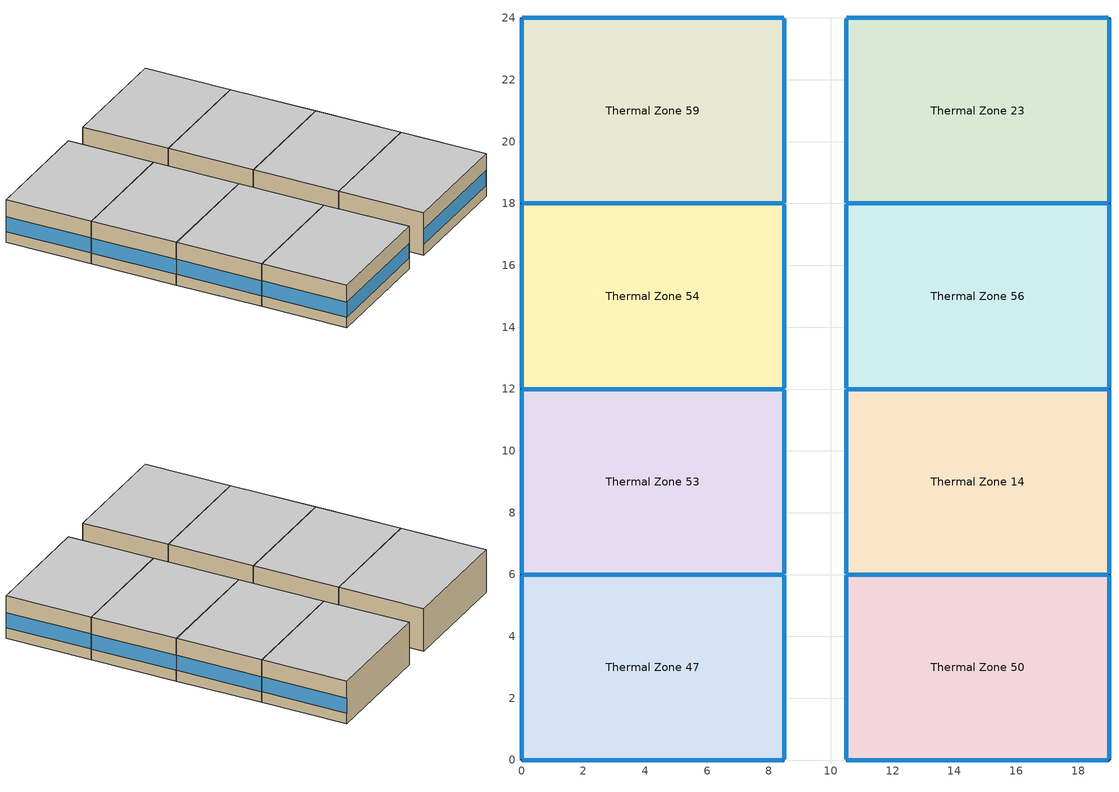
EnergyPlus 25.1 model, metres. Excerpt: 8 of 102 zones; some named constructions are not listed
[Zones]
Thermal Zone 14
 floor to Thermal Zone 33 (Typical Interior Floor): 19,12 19,6 10.5,6 10.5,12 z6.1
 wall outside (Surface 275 c tbd (R 0.8x Solar 1.0x Therm 1.0x)): 19,6 19,12 z6.1:9.14
 wall to Thermal Zone 50 (Typical Interior Wall): 10.5,6 19,6 z6.1:9.14
 wall to Thermal Zone 49 (Typical Interior Wall): 10.5,12 10.5,6 z6.1:9.14
 wall to Thermal Zone 56 (Typical Interior Wall): 19,12 10.5,12 z6.1:9.14
 window (Customized Fenestration: u=3.36): 19,6.03 19,11.97 z6.86:7.93
 window inside (Typical Interior Window): 10.53,6 18.97,6 / 10.5,11.97 10.5,6.03 / 18.97,12 10.53,12 z7.1:8.02
 ceiling to Thermal Zone 66 (Typical Interior Ceiling): 19,6 19,12 10.5,12 10.5,6 z9.14
Thermal Zone 23
 floor to Thermal Zone 38 (Typical Interior Floor): 19,24 19,18 10.5,18 10.5,24 z6.1
 wall outside (Surface 299 c tbd (R 0.8x Solar 1.0x Therm 1.0x)): 19,18 19,24 z6.1:9.14
 wall to Thermal Zone 56 (Typical Interior Wall): 10.5,18 19,18 z6.1:9.14
 wall to Thermal Zone 49 (Typical Interior Wall): 10.5,24 10.5,18 z6.1:9.14
 wall to Thermal Zone 35 (Typical Interior Wall): 19,24 10.5,24 z6.1:9.14
 window (Customized Fenestration: u=3.36): 19,18.03 19,23.97 z6.86:7.93
 window inside (Typical Interior Window): 10.53,18 18.97,18 / 10.5,23.97 10.5,18.03 / 18.97,24 10.53,24 z7.1:8.02
 ceiling to Thermal Zone 1 (Typical Interior Ceiling): 19,18 19,24 10.5,24 10.5,18 z9.14
Thermal Zone 47
 floor to Thermal Zone 17 (Typical Interior Floor): 8.5,6 8.5,0 0,0 0,6 z6.1
 wall outside (Surface 237 c tbd (R 0.8x Solar 1.0x Therm 1.0x)): 0,0 8.5,0 z6.1:9.14
 wall outside (Surface 238 c tbd (R 0.8x Solar 1.0x Therm 1.0x)): 0,6 0,0 z6.1:9.14
 wall to Thermal Zone 49 (Typical Interior Wall): 8.5,0 8.5,6 z6.1:9.14
 wall to Thermal Zone 53 (Typical Interior Wall): 8.5,6 0,6 z6.1:9.14
 window inside (Typical Interior Window): 8.5,0.03 8.5,5.97 / 8.47,6 0.03,6 z7.1:8.02
 window (Customized Fenestration: u=3.36): 0.03,0 8.47,0 / 0,5.97 0,0.03 z6.86:7.93
 ceiling to Thermal Zone 64 (Typical Interior Ceiling): 8.5,0 8.5,6 0,6 0,0 z9.14
Thermal Zone 50
 floor to Thermal Zone 16 (Typical Interior Floor): 19,6 19,0 10.5,0 10.5,6 z6.1
 wall outside (Surface 263 c tbd (R 0.8x Solar 1.0x Therm 1.0x)): 19,0 19,6 z6.1:9.14
 wall outside (Surface 264 c tbd (R 0.8x Solar 1.0x Therm 1.0x)): 10.5,0 19,0 z6.1:9.14
 wall to Thermal Zone 49 (Typical Interior Wall): 10.5,6 10.5,0 z6.1:9.14
 window (Customized Fenestration: u=3.36): 19,0.03 19,5.97 / 10.53,0 18.97,0 z6.86:7.93
 window inside (Typical Interior Window): 10.5,5.97 10.5,0.03 z7.1:8.02
 ceiling to Thermal Zone 51 (Typical Interior Ceiling): 19,0 19,6 10.5,6 10.5,0 z9.14
Thermal Zone 53
 floor to Thermal Zone 31 (Typical Interior Floor): 0,12 8.5,12 8.5,6 0,6 z6.1
 wall outside (Surface 271 c tbd (R 0.8x Solar 1.0x Therm 1.0x)): 0,12 0,6 z6.1:9.14
 wall to Thermal Zone 49 (Typical Interior Wall): 8.5,6 8.5,12 z6.1:9.14
 wall to Thermal Zone 54 (Typical Interior Wall): 8.5,12 0,12 z6.1:9.14
 window inside (Typical Interior Window): 8.5,6.03 8.5,11.97 / 8.47,12 0.03,12 z7.1:8.02
 window (Customized Fenestration: u=3.36): 0,11.97 0,6.03 z6.86:7.93
 ceiling to Thermal Zone 65 (Typical Interior Ceiling): 8.5,6 8.5,12 0,12 0,6 z9.14
Thermal Zone 54
 floor to Thermal Zone 29 (Typical Interior Floor): 8.5,18 8.5,12 0,12 0,18 z6.1
 wall outside (Surface 283 c tbd (R 0.8x Solar 1.0x Therm 1.0x)): 0,18 0,12 z6.1:9.14
 wall to Thermal Zone 49 (Typical Interior Wall): 8.5,12 8.5,18 z6.1:9.14
 wall to Thermal Zone 59 (Typical Interior Wall): 8.5,18 0,18 z6.1:9.14
 window inside (Typical Interior Window): 8.5,12.03 8.5,17.97 / 8.47,18 0.03,18 z7.1:8.02
 window (Customized Fenestration: u=3.36): 0,17.97 0,12.03 z6.86:7.93
 ceiling to Thermal Zone 60 (Typical Interior Ceiling): 8.5,12 8.5,18 0,18 0,12 z9.14
Thermal Zone 56
 floor to Thermal Zone 34 (Typical Interior Floor): 19,18 19,12 10.5,12 10.5,18 z6.1
 wall outside (Surface 287 c tbd (R 0.8x Solar 1.0x Therm 1.0x)): 19,12 19,18 z6.1:9.14
 wall to Thermal Zone 49 (Typical Interior Wall): 10.5,18 10.5,12 z6.1:9.14
 window (Customized Fenestration: u=3.36): 19,12.03 19,17.97 z6.86:7.93
 window inside (Typical Interior Window): 10.5,17.97 10.5,12.03 z7.1:8.02
 ceiling to Thermal Zone 37 (Typical Interior Ceiling): 19,12 19,18 10.5,18 10.5,12 z9.14
Thermal Zone 59
 floor to Thermal Zone 36 (Typical Interior Floor): 8.5,24 8.5,18 0,18 0,24 z6.1
 wall outside (Surface 295 c tbd (R 0.8x Solar 1.0x Therm 1.0x)): 0,24 0,18 z6.1:9.14
 wall to Thermal Zone 49 (Typical Interior Wall): 8.5,18 8.5,24 z6.1:9.14
 wall to Thermal Zone 61 (Typical Interior Wall): 8.5,24 0,24 z6.1:9.14
 window inside (Typical Interior Window): 8.5,18.03 8.5,23.97 / 8.47,24 0.03,24 z7.1:8.02
 window (Customized Fenestration: u=3.36): 0,23.97 0,18.03 z6.86:7.93
 ceiling to Thermal Zone 67 (Typical Interior Ceiling): 8.5,18 8.5,24 0,24 0,18 z9.14
[Schedule:Compact]
Eclairagext: Through: 01/01, For: AllDays, Until: 07:00, 0.75, Until: 17:00, 0, Until: 18:00, 0.733217, Until: 24:00, 0.75, Through: 01/02, For: AllDays, Until: 07:00, 0.75, Until: 17:00, 0, Until: 24:00, 0.75, Through: 01/03, For: AllDays, Until: 07:00, 0.75, Until: 17:00, 0, Until: 24:00, 0.75, Through: 01/04, For: AllDays, Until: 07:00, 0.75, Until: 17:00, 0, Until: 24:00, 0.75, Through: 01/05, For: AllDays, Until: 07:00, 0.75, Until: 17:00, 0, Until: 24:00, 0.75, Through: 01/06, For: AllDays, Until: 07:00, 0.75, Until: 17:00, 0, Until: 24:00, 0.75, Through: 01/07, For: AllDays, Until: 07:00, 0.75, Until: 17:00, 0, Until: 24:00, 0.75, Through: 01/08, For: AllDays, Until: 07:00, 0.75, Until: 17:00, 0, Until: 18:00, 0.733217, Until: 24:00, 0.75, Through: 01/09, For: AllDays, Until: 07:00, 0.75, Until: 17:00, 0, Until: 24:00, 0.75, Through: 01/10, For: AllDays, Until: 07:00, 0.75, Until: 17:00, 0, Until: 24:00, 0.75, Through: 01/11, For: AllDays, Until: 07:00, 0.75, Until: 17:00, 0, Until: 24:00, 0.75, Through: 01/12, For: AllDays, Until: 07:00, 0.75, Until: 17:00, 0, Until: 24:00, 0.75, Through: 01/13, For: AllDays, Until: 07:00, 0.75, Until: 17:00, 0, Until: 24:00, 0.75, Through: 01/14, For: AllDays, Until: 07:00, 0.75, Until: 17:00, 0, Until: 24:00, 0.75, Through: 01/15, For: AllDays, Until: 07:00, 0.75, Until: 17:00, 0, Until: 18:00, 0.733217, Until: 24:00, 0.75, Through: 01/16, For: AllDays, Until: 07:00, 0.75, Until: 17:00, 0, Until: 24:00, 0.75, Through: 01/17, For: AllDays, Until: 07:00, 0.75, Until: 17:00, 0, Until: 24:00, 0.75, Through: 01/18, For: AllDays, Until: 07:00, 0.75, Until: 17:00, 0, Until: 24:00, 0.75, Through: 01/19, For: AllDays, Until: 07:00, 0.75, Until: 17:00, 0, Until: 24:00, 0.75, Through: 01/20, For: AllDays, Until: 07:00, 0.75, Until: 17:00, 0, Until: 24:00, 0.75, Through: 01/21, For: AllDays, Until: 07:00, 0.75, Until: 17:00, 0, Until: 24:00, 0.75, Through: 01/22, For: AllDays, Until: 07:00, 0.75, Until: 17:00, 0, Until: 18:00, 0.733217, Until: 24:00, 0.75, Through: 01/23, For: AllDays, Until: 07:00, 0.75, Until: 17:00, 0, Until: 24:00, 0.75, Through: 01/24, For: AllDays, Until: 07:00, 0.75, Until: 17:00, 0, Until: 24:00, 0.75, Through: 01/25, For: AllDays, Until: 07:00, 0.75, Until: 17:00, 0, Until: 24:00, 0.75, Through: 01/26, For: AllDays, Until: 07:00, 0.75, Until: 17:00, 0, Until: 24:00, 0.75, Through: 01/27, For: AllDays, Until: 07:00, 0.75, Until: 17:00, 0, Until: 24:00, 0.75, Through: 01/28, For: AllDays, Until: 07:00, 0.75, Until: 17:00, 0, Until: 24:00, 0.75, Through: 01/29, For: AllDays, Until: 07:00, 0.75, Until: 17:00, 0, Until: 18:00, 0.733217, Until: 24:00, 0.75, Through: 01/30, For: AllDays, Until: 07:00, 0.75, Until: 17:00, 0, Until: 24:00, 0.75, Through: 01/31, For: AllDays, Until: 07:00, 0.75, Until: 17:00, 0, Until: 24:00, 0.75, Through: 02/01, For: AllDays, Until: 07:00, 0.75, Until: 17:00, 0, Until: 24:00, 0.75, Through: 02/02, For: AllDays, Until: 07:00, 0.75, Until: 17:00, 0, Until: 24:00, 0.75, Through: 02/03, For: AllDays, Until: 07:00, 0.75, Until: 17:00, 0, Until: 18:00, 0.681474, Until: 24:00, 0.75, Through: 02/04, For: AllDays, Until: 07:00, 0.75, Until: 17:00, 0, Until: 24:00, 0.75, Through: 02/05, For: AllDays, Until: 07:00, 0.75, Until: 17:00, 0, Until: 18:00, 0.688199, Until: 19:00, 0.686935, Until: 20:00, 0.744722, Until: 24:00, 0.75, Through: 02/06, For: AllDays, Until: 07:00, 0.75, Until: 17:00, 0, Until: 24:00, 0.75, Through: 02/07, For: AllDays, Until: 07:00, 0.75, Until: 17:00, 0, Until: 24:00, 0.75, Through: 02/08, For: AllDays, Until: 07:00, 0.75, Until: 17:00, 0, Until: 24:00, 0.75, Through: 02/09, For: AllDays, Until: 07:00, 0.75, Until: 17:00, 0, Until: 24:00, 0.75, Through: 02/10, For: AllDays, Until: 07:00, 0.75, Until: 17:00, 0, Until: 18:00, 0.681474, Until: 24:00, 0.75, Through: 02/11, For: AllDays, Until: 07:00, 0.75, Until: 17:00, 0, Until: 24:00, 0.75, Through: 02/12, For: AllDays, Until: 07:00, 0.75, Until: 17:00, 0, Until: 18:00, 0.688199, Until: 19:00, 0.686935, Until: 20:00, 0.744722, Until: 24:00, 0.75, Through: 02/13, For: AllDays, Until: 07:00, 0.75, Until: 17:00, 0, Until: 24:00, 0.75, Through: 02/14, For: AllDays, Until: 07:00, 0.75, Until: 17:00, 0, Until: 24:00, 0.75, Through: 02/15, For: AllDays, Until: 07:00, 0.75, Until: 17:00, 0, Until: 24:00, 0.75, Through: 02/16, For: AllDays, Until: 07:00, 0.75, Until: 17:00, 0, Until: 24:00, 0.75, Through: 02/17, For: AllDays, Until: 07:00, 0.75, Until: 17:00, 0, Until: 18:00, 0.681474, Until: 24:00, 0.75, Through: 02/18, For: AllDays, Until: 07:00, 0.75, Until: 17:00, 0, Until: 24:00, 0.75, Through: 02/19, For: AllDays, Until: 07:00, 0.75, Until: 17:00, 0, Until: 18:00, 0.688199, Until: 19:00, 0.686935, Until: 20:00, 0.744722, Until: 24:00, 0.75, Through: 02/20, For: AllDays, Until: 07:00, 0.75, Until: 17:00, 0, Until: 24:00, 0.75, Through: 02/21, For: AllDays, Until: 07:00, 0.75, Until: 17:00, 0, Until: 24:00, 0.75, Through: 02/22, For: AllDays, Until: 07:00, 0.75, Until: 17:00, 0, Until: 24:00, 0.75, Through: 02/23, For: AllDays, Until: 07:00, 0.75, Until: 17:00, 0, Until: 24:00, 0.75, Through: 02/24, For: AllDays, Until: 07:00, 0.75, Until: 17:00, 0, Until: 18:00, 0.681474, Until: 24:00, 0.75, Through: 02/25, For: AllDays, Until: 07:00, 0.75, Until: 17:00, 0, Until: 24:00, 0.75, Through: 02/26, For: AllDays, Until: 07:00, 0.75, Until: 17:00, 0, Until: 18:00, 0.688199, Until: 19:00, 0.686935, Until: 20:00, 0.744722, Until: 24:00, 0.75, Through: 02/27, For: AllDays, Until: 07:00, 0.75, Until: 17:00, 0, Until: 24:00, 0.75, Through: 02/28, For: AllDays, Until: 07:00, 0.75, Until: 17:00, 0, Until: 24:00, 0.75, Through: 03/01, For: AllDays, Until: 06:00, 0.75, Until: 18:00, 0, Until: 24:00, 0.75, Through: 03/02, For: AllDays, Until: 06:00, 0.75, Until: 18:00, 0, Until: 19:00, 0.742428, Until: 24:00, 0.75, Through: 03/03, For: AllDays, Until: 06:00, 0.75, Until: 18:00, 0, Until: 19:00, 0.729933, Until: 24:00, 0.75, Through: 03/04, For: AllDays, Until: 06:00, 0.75, Until: 18:00, 0, Until: 19:00, 0.748337, Until: 24:00, 0.75, Through: 03/05, For: AllDays, Until: 06:00, 0.75, Until: 18:00, 0, Until: 19:00, 0.705402, Until: 20:00, 0.724229, Until: 24:00, 0.75, Through: 03/06, For: AllDays, Until: 06:00, 0.75, Until: 18:00, 0, Until: 24:00, 0.75, Through: 03/07, For: AllDays, Until: 06:00, 0.75, Until: 18:00, 0, Until: 24:00, 0.75, Through: 03/08, For: AllDays, Until: 06:00, 0.75, Until: 18:00, 0, Until: 24:00, 0.75, Through: 03/09, For: AllDays, Until: 06:00, 0.75, Until: 18:00, 0, Until: 19:00, 0.742428, Until: 24:00, 0.75, Through: 03/10, For: AllDays, Until: 06:00, 0.75, Until: 18:00, 0, Until: 19:00, 0.729933, Until: 24:00, 0.75, Through: 03/11, For: AllDays, Until: 06:00, 0.75, Until: 18:00, 0, Until: 19:00, 0.748337, Until: 24:00, 0.75, Through: 03/12, For: AllDays, Until: 06:00, 0.75, Until: 18:00, 0, Until: 19:00, 0.705402, Until: 20:00, 0.724229, Until: 24:00, 0.75, Through: 03/13, For: AllDays, Until: 06:00, 0.75, Until: 18:00, 0, Until: 24:00, 0.75, Through: 03/14, For: AllDays, Until: 06:00, 0.75, Until: 18:00, 0, Until: 24:00, 0.75, Through: 03/15, For: AllDays, Until: 06:00, 0.75, Until: 18:00, 0, Until: 24:00, 0.75, Through: 03/16, For: AllDays, Until: 06:00, 0.75, Until: 18:00, 0, Until: 19:00, 0.742428, Until: 24:00, 0.75, Through: 03/17, For: AllDays, Until: 06:00, 0.75, Until: 18:00, 0, Until: 19:00, 0.729933, Until: 24:00, 0.75, Through: 03/18, For: AllDays, Until: 06:00, 0.75, Until: 18:00, 0, Until: 19:00, 0.748337, Until: 24:00, 0.75, Through: 03/19, For: AllDays, Until: 06:00, 0.75, Until: 18:00, 0, Until: 19:00, 0.705402, Until: 20:00, 0.724229, Until: 24:00, 0.75, Through: 03/20, For: AllDays, Until: 06:00, 0.75, Until: 18:00, 0, Until: 24:00, 0.75, Through: 03/21, For: AllDays, Until: 06:00, 0.75, Until: 18:00, 0, Until: 24:00, 0.75, Through: 03/22, For: AllDays, Until: 06:00, 0.75, Until: 18:00, 0, Until: 24:00, 0.75, Through: 03/23, For: AllDays, Until: 06:00, 0.75, Until: 18:00, 0, Until: 19:00, 0.742428, Until: 24:00, 0.75, Through: 03/24, For: AllDays, Until: 06:00, 0.75, Until: 18:00, 0, Until: 19:00, 0.729933, Until: 24:00, 0.75, Through: 03/25, For: AllDays, Until: 06:00, 0.75, Until: 18:00, 0, Until: 19:00, 0.748337, Until: 24:00, 0.75, Through: 03/26, For: AllDays, Until: 06:00, 0.75, Until: 18:00, 0, Until: 19:00, 0.705402, Until: 20:00, 0.724229, Until: 24:00, 0.75, Through: 03/27, For: AllDays, Until: 06:00, 0.75, Until: 18:00, 0, Until: 24:00, 0.75, Through: 03/28, For: AllDays, Until: 06:00, 0.75, Until: 18:00, 0, Until: 24:00, 0.75, Through: 03/29, For: AllDays, Until: 06:00, 0.75, Until: 18:00, 0, Until: 24:00, 0.75, Through: 03/30, For: AllDays, Until: 06:00, 0.75, Until: 18:00, 0, Until: 19:00, 0.742428, Until: 24:00, 0.75, Through: 03/31, For: AllDays, Until: 06:00, 0.75, Until: 18:00, 0, Until: 19:00, 0.729933, Until: 24:00, 0.75, Through: 04/01, For: AllDays, Until: 06:00, 0.75, Until: 18:00, 0, Until: 19:00, 0.75, Until: 20:00, 0.708403, Until: 24:00, 0.75, Through: 04/02, For: AllDays, Until: 06:00, 0.75, Until: 18:00, 0, Until: 19:00, 0.75, Until: 20:00, 0.683495, Until: 24:00, 0.75, Through: 04/03, For: AllDays, Until: 06:00, 0.75, Until: 18:00, 0, Until: 19:00, 0.75, Until: 20:00, 0.728079, Until: 24:00, 0.75, Through: 04/04, For: AllDays, Until: 06:00, 0.75, Until: 18:00, 0, Until: 24:00, 0.75, Through: 04/05, For: AllDays, Until: 06:00, 0.75, Until: 18:00, 0, Until: 24:00, 0.75, Through: 04/06, For: AllDays, Until: 06:00, 0.75, Until: 18:00, 0, Until: 24:00, 0.75, Through: 04/07, For: AllDays, Until: 06:00, 0.75, Until: 18:00, 0, Until: 24:00, 0.75, Through: 04/08, For: AllDays, Until: 06:00, 0.75, Until: 18:00, 0, Until: 19:00, 0.75, Until: 20:00, 0.708403, Until: 24:00, 0.75, Through: 04/09, For: AllDays, Until: 06:00, 0.75, Until: 18:00, 0, Until: 19:00, 0.75, Until: 20:00, 0.683495, Until: 24:00, 0.75, Through: 04/10, For: AllDays, Until: 06:00, 0.75, Until: 18:00, 0, Until: 19:00, 0.75, Until: 20:00, 0.728079, Until: 24:00, 0.75, Through: 04/11, For: AllDays, Until: 06:00, 0.75, Until: 18:00, 0, Until: 24:00, 0.75, Through: 04/12, For: AllDays, Until: 06:00, 0.75, Until: 18:00, 0, Until: 24:00, 0.75, Through: 04/13, For: AllDays, Until: 06:00, 0.75, Until: 18:00, 0, Until: 24:00, 0.75, Through: 04/14, For: AllDays, Until: 06:00, 0.75, Until: 18:00, 0, Until: 24:00, 0.75, Through: 04/15, For: AllDays, Until: 06:00, 0.75, Until: 18:00, 0, Until: 19:00, 0.75, Until: 20:00, 0.708403, Until: 24:00, 0.75, Through: 04/16, For: AllDays, Until: 06:00, 0.75, Until: 18:00, 0, Until: 19:00, 0.75, Until: 20:00, 0.683495, Until: 24:00, 0.75, Through: 04/17, For: AllDays, Until: 06:00, 0.75, Until: 18:00, 0, Until: 19:00, 0.75, Until: 20:00, 0.728079, Until: 24:00, 0.75, Through: 04/18, For: AllDays, Until: 06:00, 0.75, Until: 18:00, 0, Until: 24:00, 0.75, Through: 04/19, For: AllDays, Until: 06:00, 0.75, Until: 18:00, 0, Until: 24:00, 0.75, Through: 04/20, For: AllDays, Until: 06:00, 0.75, Until: 18:00, 0, Until: 24:00, 0.75, Through: 04/21, For: AllDays, Until: 06:00, 0.75, Until: 18:00, 0, Until: 24:00, 0.75, Through: 04/22, For: AllDays, Until: 06:00, 0.75, Until: 18:00, 0, Until: 19:00, 0.75, Until: 20:00, 0.708403, Until: 24:00, 0.75, Through: 04/23, For: AllDays, Until: 06:00, 0.75, Until: 18:00, 0, Until: 19:00, 0.75, Until: 20:00, 0.683495, Until: 24:00, 0.75, Through: 04/24, For: AllDays, Until: 06:00, 0.75, Until: 18:00, 0, Until: 19:00, 0.75, Until: 20:00, 0.728079, Until: 24:00, 0.75, Through: 04/25, For: AllDays, Until: 06:00, 0.75, Until: 18:00, 0, Until: 24:00, 0.75, Through: 04/26, For: AllDays, Until: 06:00, 0.75, Until: 18:00, 0, Until: 24:00, 0.75, Through: 04/27, For: AllDays, Until: 06:00, 0.75, Until: 18:00, 0, Until: 24:00, 0.75, Through: 04/28, For: AllDays, Until: 06:00, 0.75, Until: 18:00, 0, Until: 24:00, 0.75, Through: 04/29, For: AllDays, Until: 06:00, 0.75, Until: 18:00, 0, Until: 19:00, 0.75, Until: 20:00, 0.708403, Until: 24:00, 0.75, Through: 04/30, For: AllDays, Until: 06:00, 0.75, Until: 18:00, 0, Until: 19:00, 0.75, Until: 20:00, 0.683495, Until: 24:00, 0.75, Through: 05/01, For: AllDays, Until: 05:00, 0.75, Until: 20:00, 0, Until: 24:00, 0.75, Through: 05/02, For: AllDays, Until: 05:00, 0.75, Until: 20:00, 0, Until: 24:00, 0.75, Through: 05/03, For: AllDays, Until: 05:00, 0.75, Until: 20:00, 0, Until: 24:00, 0.75, Through: 05/04, For: AllDays, Until: 05:00, 0.75, Until: 20:00, 0, Until: 24:00, 0.75, Through: 05/05, For: AllDays, Until: 05:00, 0.75, Until: 20:00, 0, Until: 24:00, 0.75, Through: 05/06, For: AllDays, Until: 05:00, 0.75, Until: 20:00, 0, Until: 24:00, 0.75, Through: 05/07, For: AllDays, Until: 05:00, 0.75, Until: 20:00, 0, Until: 21:00, 0.741728, Until: 24:00, 0.75, Through: 05/08, For: AllDays, Until: 05:00, 0.75, Until: 20:00, 0, Until: 24:00, 0.75, Through: 05/09, For: AllDays, Until: 05:00, 0.75, Until: 20:00, 0, Until: 24:00, 0.75, Through: 05/10, For: AllDays, Until: 05:00, 0.75, Until: 20:00, 0, Until: 24:00, 0.75, Through: 05/11, For: AllDays, Until: 05:00, 0.75, Until: 20:00, 0, Until: 24:00, 0.75, Through: 05/12, For: AllDays, Until: 05:00, 0.75, Until: 20:00, 0, Until: 24:00, 0.75, Through: 05/13, For: AllDays, Until: 05:00, 0.75, Until: 20:00, 0, Until: 24:00, 0.75, Through: 05/14, For: AllDays, Until: 05:00, 0.75, Until: 20:00, 0, Until: 21:00, 0.741728, Until: 24:00, 0.75, Through: 05/15, For: AllDays, Until: 05:00, 0.75, Until: 20:00, 0, Until: 24:00, 0.75, Through: 05/16, For: AllDays, Until: 05:00, 0.75, Until: 20:00, 0, Until: 24:00, 0.75, Through: 05/17, For: AllDays, Until: 05:00, 0.75, Until: 20:00, 0, Until: 24:00, 0.75, Through: 05/18, For: AllDays, Until: 05:00, 0.75, Until: 20:00, 0, Until: 24:00, 0.75, Through: 05/19, For: AllDays, Until: 05:00, 0.75, Until: 20:00, 0, Until: 24:00, 0.75, Through: 05/20, For: AllDays, Until: 05:00, 0.75, Until: 20:00, 0, Until: 24:00, 0.75, Through: 05/21, For: AllDays, Until: 05:00, 0.75, Until: 20:00, 0, Until: 21:00, 0.741728, Until: 24:00, 0.75, Through: 05/22, For: AllDays, Until: 05:00, 0.75, Until: 20:00, 0, Until: 24:00, 0.75, Through: 05/23, For: AllDays, Until: 05:00, 0.75, Until: 20:00, 0, Until: 24:00, 0.75, Through: 05/24, For: AllDays, Until: 05:00, 0.75, Until: 20:00, 0, Until: 24:00, 0.75, Through: 05/25, For: AllDays, Until: 05:00, 0.75, Until: 20:00, 0, Until: 24:00, 0.75, Through: 05/26, For: AllDays, Until: 05:00, 0.75, Until: 20:00, 0, Until: 24:00, 0.75, Through: 05/27, For: AllDays, Until: 05:00, 0.75, Until: 20:00, 0, Until: 24:00, 0.75, Through: 05/28, For: AllDays, Until: 05:00, 0.75, Until: 20:00, 0, Until: 21:00, 0.741728, Until: 24:00, 0.75, Through: 05/29, For: AllDays, Until: 05:00, 0.75, Until: 20:00, 0, Until: 24:00, 0.75, Through: 05/30, For: AllDays, Until: 05:00, 0.75, Until: 20:00, 0, Until: 24:00, 0.75, Through: 05/31, For: AllDays, Until: 05:00, 0.75, Until: 20:00, 0, Until: 24:00, 0.75, Through: 06/01, For: AllDays, Until: 05:00, 0.75, Until: 20:00, 0, Until: 24:00, 0.75, Through: 06/02, For: AllDays, Until: 05:00, 0.75, Until: 20:00, 0, Until: 24:00, 0.75, Through: 06/03, For: AllDays, Until: 05:00, 0.75, Until: 20:00, 0, Until: 24:00, 0.75, Through: 06/04, For: AllDays, Until: 05:00, 0.75, Until: 20:00, 0, Until: 24:00, 0.75, Through: 06/05, For: AllDays, Until: 05:00, 0.75, Until: 20:00, 0, Until: 21:00, 0.740393, Until: 24:00, 0.75, Through: 06/06, For: AllDays, Until: 05:00, 0.75, Until: 20:00, 0, Until: 24:00, 0.75, Through: 06/07, For: AllDays, Until: 05:00, 0.75, Until: 20:00, 0, Until: 24:00, 0.75, Through: 06/08, For: AllDays, Until: 05:00, 0.75, Until: 20:00, 0, Until: 24:00, 0.75, Through: 06/09, For: AllDays, Until: 05:00, 0.75, Until: 20:00, 0, Until: 24:00, 0.75, Through: 06/10, For: AllDays, Until: 05:00, 0.75, Until: 20:00, 0, Until: 24:00, 0.75, Through: 06/11, For: AllDays, Until: 05:00, 0.75, Until: 20:00, 0, Until: 24:00, 0.75, Through: 06/12, For: AllDays, Until: 05:00, 0.75, Until: 20:00, 0, Until: 21:00, 0.740393, Until: 24:00, 0.75, Through: 06/13, For: AllDays, Until: 05:00, 0.75, Until: 20:00, 0, Until: 24:00, 0.75, Through: 06/14, For: AllDays, Until: 05:00, 0.75, Until: 20:00, 0, Until: 24:00, 0.75, Through: 06/15, For: AllDays, Until: 05:00, 0.75, Until: 20:00, 0, Until: 24:00, 0.75, Through: 06/16, For: AllDays, Until: 05:00, 0.75, Until: 20:00, 0, Until: 24:00, 0.75, Through: 06/17, For: AllDays, Until: 05:00, 0.75, Until: 20:00, 0, Until: 24:00, 0.75, Through: 06/18, For: AllDays, Until: 05:00, 0.75, Until: 20:00, 0, Until: 24:00, 0.75, Through: 06/19, For: AllDays, Until: 05:00, 0.75, Until: 20:00, 0, Until: 21:00, 0.740393, Until: 24:00, 0.75, Through: 06/20, For: AllDays, Until: 05:00, 0.75, Until: 20:00, 0, Until: 24:00, 0.75, Through: 06/21, For: AllDays, Until: 05:00, 0.75, Until: 20:00, 0, Until: 24:00, 0.75, Through: 06/22, For: AllDays, Until: 05:00, 0.75, Until: 20:00, 0, Until: 24:00, 0.75, Through: 06/23, For: AllDays, Until: 05:00, 0.75, Until: 20:00, 0, Until: 24:00, 0.75, Through: 06/24, For: AllDays, Until: 05:00, 0.75, Until: 20:00, 0, Until: 24:00, 0.75, Through: 06/25, For: AllDays, Until: 05:00, 0.75, Until: 20:00, 0, Until: 24:00, 0.75, Through: 06/26, For: AllDays, Until: 05:00, 0.75, Until: 20:00, 0, Until: 21:00, 0.740393, Until: 24:00, 0.75, Through: 06/27, For: AllDays, Until: 05:00, 0.75, Until: 20:00, 0, Until: 24:00, 0.75, Through: 06/28, For: AllDays, Until: 05:00, 0.75, Until: 20:00, 0, Until: 24:00, 0.75, Through: 06/29, For: AllDays, Until: 05:00, 0.75, Until: 20:00, 0, Until: 24:00, 0.75, Through: 06/30, For: AllDays, Until: 05:00, 0.75, Until: 20:00, 0, Until: 24:00, 0.75, Through: 07/01, For: AllDays, Until: 05:00, 0.75, Until: 20:00, 0, Until: 24:00, 0.75, Through: 07/02, For: AllDays, Until: 05:00, 0.75, Until: 20:00, 0, Until: 24:00, 0.75, Through: 07/03, For: AllDays, Until: 05:00, 0.75, Until: 20:00, 0, Until: 24:00, 0.75, Through: 07/04, For: AllDays, Until: 05:00, 0.75, Until: 20:00, 0, Until: 24:00, 0.75, Through: 07/05, For: AllDays, Until: 05:00, 0.75, Until: 20:00, 0, Until: 24:00, 0.75, Through: 07/06, For: AllDays, Until: 05:00, 0.75, Until: 20:00, 0, Until: 24:00, 0.75, Through: 07/07, For: AllDays, Until: 05:00, 0.75, Until: 20:00, 0, Until: 24:00, 0.75, Through: 07/08, For: AllDays, Until: 05:00, 0.75, Until: 20:00, 0, Until: 24:00, 0.75, Through: 07/09, For: AllDays, Until: 05:00, 0.75, Until: 20:00, 0, Until: 24:00, 0.75, Through: 07/10, For: AllDays, Until: 05:00, 0.75, Until: 20:00, 0, Until: 24:00, 0.75, Through: 07/11, For: AllDays, Until: 05:00, 0.75, Until: 20:00, 0, Until: 24:00, 0.75, Through: 07/12, For: AllDays, Until: 05:00, 0.75, Until: 20:00, 0, Until: 24:00, 0.75, Through: 07/13, For: AllDays, Until: 05:00, 0.75, Until: 20:00, 0, Until: 24:00, 0.75, Through: 07/14, For: AllDays, Until: 05:00, 0.75, Until: 20:00, 0, Until: 24:00, 0.75, Through: 07/15, For: AllDays, Until: 05:00, 0.75, Until: 20:00, 0, Until: 24:00, 0.75, Through: 07/16, For: AllDays, Until: 05:00, 0.75, Until: 20:00, 0, Until: 24:00, 0.75, Through: 07/17, For: AllDays, Until: 05:00, 0.75, Until: 20:00, 0, Until: 24:00, 0.75, Through: 07/18, For: AllDays, Until: 05:00, 0.75, Until: 20:00, 0, Until: 24:00, 0.75, Through: 07/19, For: AllDays, Until: 05:00, 0.75, Until: 20:00, 0, Until: 24:00, 0.75, Through: 07/20, For: AllDays, Until: 05:00, 0.75, Until: 20:00, 0, Until: 24:00, 0.75, Through: 07/21, For: AllDays, Until: 05:00, 0.75, Until: 20:00, 0, Until: 24:00, 0.75, Through: 07/22, For: AllDays, Until: 05:00, 0.75, Until: 20:00, 0, Until: 24:00, 0.75, Through: 07/23, For: AllDays, Until: 05:00, 0.75, Until: 20:00, 0, Until: 24:00, 0.75, Through: 07/24, For: AllDays, Until: 05:00, 0.75, Until: 20:00, 0, Until: 24:00, 0.75, Through: 07/25, For: AllDays, Until: 05:00, 0.75, Until: 20:00, 0, Until: 24:00, 0.75, Through: 07/26, For: AllDays, Until: 05:00, 0.75, Until: 20:00, 0, Until: 24:00, 0.75, Through: 07/27, For: AllDays, Until: 05:00, 0.75, Until: 20:00, 0, Until: 24:00, 0.75, Through: 07/28, For: AllDays, Until: 05:00, 0.75, Until: 20:00, 0, Until: 24:00, 0.75, Through: 07/29, For: AllDays, Until: 05:00, 0.75, Until: 20:00, 0, Until: 24:00, 0.75, Through: 07/30, For: AllDays, Until: 05:00, 0.75, Until: 20:00, 0, Until: 24:00, 0.75, Through: 07/31, For: AllDays, Until: 05:00, 0.75, Until: 20:00, 0, Until: 24:00, 0.75, Through: 08/01, For: AllDays, Until: 05:00, 0.75, Until: 20:00, 0, Until: 24:00, 0.75, Through: 08/02, For: AllDays, Until: 05:00, 0.75, Until: 20:00, 0, Until: 24:00, 0.75, Through: 08/03, For: AllDays, Until: 05:00, 0.75, Until: 20:00, 0, Until: 24:00, 0.75, Through: 08/04, For: AllDays, Until: 05:00, 0.75, Until: 20:00, 0, Until: 24:00, 0.75, Through: 08/05, For: AllDays, Until: 05:00, 0.75, Until: 20:00, 0, Until: 24:00, 0.75, Through: 08/06, For: AllDays, Until: 05:00, 0.75, Until: 20:00, 0, Until: 24:00, 0.75, Through: 08/07, For: AllDays, Until: 05:00, 0.75, Until: 20:00, 0, Until: 24:00, 0.75, Through: 08/08, For: AllDays, Until: 05:00, 0.75, Until: 20:00, 0, Until: 24:00, 0.75, Through: 08/09, For: AllDays, Until: 05:00, 0.75, Until: 20:00, 0, Until: 24:00, 0.75, Through: 08/10, For: AllDays, Until: 05:00, 0.75, Until: 20:00, 0, Until: 24:00, 0.75, Through: 08/11, For: AllDays, Until: 05:00, 0.75, Until: 20:00, 0, Until: 24:00, 0.75, Through: 08/12, For: AllDays, Until: 05:00, 0.75, Until: 20:00, 0, Until: 24:00, 0.75, Through: 08/13, For: AllDays, Until: 05:00, 0.75, Until: 20:00, 0, Until: 24:00, 0.75, Through: 08/14, For: AllDays, Until: 05:00, 0.75, Until: 20:00, 0, Until: 24:00, 0.75, Through: 08/15, For: AllDays, Until: 05:00, 0.75, Until: 20:00, 0, Until: 24:00, 0.75, Through: 08/16, For: AllDays, Until: 05:00, 0.75, Until: 20:00, 0, Until: 24:00, 0.75, Through: 08/17, For: AllDays, Until: 05:00, 0.75, Until: 20:00, 0, Until: 24:00, 0.75, Through: 08/18, For: AllDays, Until: 05:00, 0.75, Until: 20:00, 0, Until: 24:00, 0.75, Through: 08/19, For: AllDays, Until: 05:00, 0.75, Until: 20:00, 0, Until: 24:00, 0.75, Through: 08/20, For: AllDays, Until: 05:00, 0.75, Until: 20:00, 0, Until: 24:00, 0.75, Through: 08/21, For: AllDays, Until: 05:00, 0.75, Until: 20:00, 0, Until: 24:00, 0.75, Through: 08/22, For: AllDays, Until: 05:00, 0.75, Until: 20:00, 0, Until: 24:00, 0.75, Through: 08/23, For: AllDays, Until: 05:00, 0.75, Until: 20:00, 0, Until: 24:00, 0.75, Through: 08/24, For: AllDays, Until: 05:00, 0.75, Until: 20:00, 0, Until: 24:00, 0.75, Through: 08/25, For: AllDays, Until: 05:00, 0.75, Until: 20:00, 0, Until: 24:00, 0.75, Through: 08/26, For: AllDays, Until: 05:00, 0.75, Until: 20:00, 0, Until: 24:00, 0.75, Through: 08/27, For: AllDays, Until: 05:00, 0.75, Until: 20:00, 0, Until: 24:00, 0.75, Through: 08/28, For: AllDays, Until: 05:00, 0.75, Until: 20:00, 0, Until: 24:00, 0.75, Through: 08/29, For: AllDays, Until: 05:00, 0.75, Until: 20:00, 0, Until: 24:00, 0.75, Through: 08/30, For: AllDays, Until: 05:00, 0.75, Until: 20:00, 0, Until: 24:00, 0.75, Through: 08/31, For: AllDays, Until: 05:00, 0.75, Until: 20:00, 0, Until: 24:00, 0.75, Through: 09/01, For: AllDays, Until: 06:00, 0.75, Until: 18:00, 0, Until: 24:00, 0.75, Through: 09/02, For: AllDays, Until: 06:00, 0.75, Until: 18:00, 0, Until: 24:00, 0.75, Through: 09/03, For: AllDays, Until: 06:00, 0.75, Until: 18:00, 0, Until: 24:00, 0.75, Through: 09/04, For: AllDays, Until: 06:00, 0.75, Until: 18:00, 0, Until: 24:00, 0.75, Through: 09/05, For: AllDays, Until: 06:00, 0.75, Until: 18:00, 0, Until: 24:00, 0.75, Through: 09/06, For: AllDays, Until: 06:00, 0.75, Until: 18:00, 0, Until: 24:00, 0.75, Through: 09/07, For: AllDays, Until: 06:00, 0.75, Until: 18:00, 0, Until: 24:00, 0.75, Through: 09/08, For: AllDays, Until: 06:00, 0.75, Until: 18:00, 0, Until: 24:00, 0.75, Through: 09/09, For: AllDays, Until: 06:00, 0.75, Until: 18:00, 0, Until: 24:00, 0.75, Through: 09/10, For: AllDays, Until: 06:00, 0.75, Until: 18:00, 0, Until: 24:00, 0.75, Through: 09/11, For: AllDays, Until: 06:00, 0.75, Until: 18:00, 0, Until: 24:00, 0.75, Through: 09/12, For: AllDays, Until: 06:00, 0.75, Until: 18:00, 0, Until: 24:00, 0.75, Through: 09/13, For: AllDays, Until: 06:00, 0.75, Until: 18:00, 0, Until: 24:00, 0.75, Through: 09/14, For: AllDays, Until: 06:00, 0.75, Until: 18:00, 0, Until: 24:00, 0.75, Through: 09/15, For: AllDays, Until: 06:00, 0.75, Until: 18:00, 0, Until: 24:00, 0.75, Through: 09/16, For: AllDays, Until: 06:00, 0.75, Until: 18:00, 0, Until: 24:00, 0.75, Through: 09/17, For: AllDays, Until: 06:00, 0.75, Until: 18:00, 0, Until: 24:00, 0.75, Through: 09/18, For: AllDays, Until: 06:00, 0.75, Until: 18:00, 0, Until: 24:00, 0.75, Through: 09/19, For: AllDays, Until: 06:00, 0.75, Until: 18:00, 0, Until: 24:00, 0.75, Through: 09/20, For: AllDays, Until: 06:00, 0.75, Until: 18:00, 0, Until: 24:00, 0.75, Through: 09/21, For: AllDays, Until: 06:00, 0.75, Until: 18:00, 0, Until: 24:00, 0.75, Through: 09/22, For: AllDays, Until: 06:00, 0.75, Until: 18:00, 0, Until: 24:00, 0.75, Through: 09/23, For: AllDays, Until: 06:00, 0.75, Until: 18:00, 0, Until: 24:00, 0.75, Through: 09/24, For: AllDays, Until: 06:00, 0.75, Until: 18:00, 0, Until: 24:00, 0.75, Through: 09/25, For: AllDays, Until: 06:00, 0.75, Until: 18:00, 0, Until: 24:00, 0.75, Through: 09/26, For: AllDays, Until: 06:00, 0.75, Until: 18:00, 0, Until: 24:00, 0.75, Through: 09/27, For: AllDays, Until: 06:00, 0.75, Until: 18:00, 0, Until: 24:00, 0.75, Through: 09/28, For: AllDays, Until: 06:00, 0.75, Until: 18:00, 0, Until: 24:00, 0.75, Through: 09/29, For: AllDays, Until: 06:00, 0.75, Until: 18:00, 0, Until: 24:00, 0.75, Through: 09/30, For: AllDays, Until: 06:00, 0.75, Until: 18:00, 0, Until: 24:00, 0.75, Through: 10/01, For: AllDays, Until: 06:00, 0.75, Until: 18:00, 0, Until: 19:00, 0.689601, Until: 20:00, 0.732995, Until: 24:00, 0.75, Through: 10/02, For: AllDays, Until: 06:00, 0.75, Until: 18:00, 0, Until: 19:00, 0.746703, Until: 24:00, 0.75, Through: 10/03, For: AllDays, Until: 06:00, 0.75, Until: 18:00, 0, Until: 24:00, 0.75, Through: 10/04, For: AllDays, Until: 06:00, 0.75, Until: 18:00, 0, Until: 24:00, 0.75, Through: 10/05, For: AllDays, Until: 06:00, 0.75, Until: 18:00, 0, Until: 19:00, 0.75, Until: 20:00, 0.746954, Until: 24:00, 0.75, Through: 10/06, For: AllDays, Until: 06:00, 0.75, Until: 18:00, 0, Until: 19:00, 0.696966, Until: 20:00, 0.723411, Until: 24:00, 0.75, Through: 10/07, For: AllDays, Until: 06:00, 0.75, Until: 18:00, 0, Until: 19:00, 0.736367, Until: 20:00, 0.723046, Until: 24:00, 0.75, Through: 10/08, For: AllDays, Until: 06:00, 0.75, Until: 18:00, 0, Until: 19:00, 0.689601, Until: 20:00, 0.732995, Until: 24:00, 0.75, Through: 10/09, For: AllDays, Until: 06:00, 0.75, Until: 18:00, 0, Until: 19:00, 0.746703, Until: 24:00, 0.75, Through: 10/10, For: AllDays, Until: 06:00, 0.75, Until: 18:00, 0, Until: 24:00, 0.75, Through: 10/11, For: AllDays, Until: 06:00, 0.75, Until: 18:00, 0, Until: 24:00, 0.75, Through: 10/12, For: AllDays, Until: 06:00, 0.75, Until: 18:00, 0, Until: 19:00, 0.75, Until: 20:00, 0.746954, Until: 24:00, 0.75, Through: 10/13, For: AllDays, Until: 06:00, 0.75, Until: 18:00, 0, Until: 19:00, 0.696966, Until: 20:00, 0.723411, Until: 24:00, 0.75, Through: 10/14, For: AllDays, Until: 06:00, 0.75, Until: 18:00, 0, Until: 19:00, 0.736367, Until: 20:00, 0.723046, Until: 24:00, 0.75, Through: 10/15, For: AllDays, Until: 06:00, 0.75, Until: 18:00, 0, Until: 19:00, 0.689601, Until: 20:00, 0.732995, Until: 24:00, 0.75, Through: 10/16, For: AllDays, Until: 06:00, 0.75, Until: 18:00, 0, Until: 19:00, 0.746703, Until: 24:00, 0.75, Through: 10/17, For: AllDays, Until: 06:00, 0.75, Until: 18:00, 0, Until: 24:00, 0.75, Through: 10/18, For: AllDays, Until: 06:00, 0.75, Until: 18:00, 0, Until: 24:00, 0.75, Through: 10/19, For: AllDays, Until: 06:00, 0.75, Until: 18:00, 0, Until: 19:00, 0.75, Until: 20:00, 0.746954, Until: 24:00, 0.75, Through: 10/20, For: AllDays, Until: 06:00, 0.75, Until: 18:00, 0, Until: 19:00, 0.696966, Until: 20:00, 0.723411, Until: 24:00, 0.75, Through: 10/21, For: AllDays, Until: 06:00, 0.75, Until: 18:00, 0, Until: 19:00, 0.736367, Until: 20:00, 0.723046, Until: 24:00, 0.75, Through: 10/22, For: AllDays, Until: 06:00, 0.75, Until: 18:00, 0, Until: 19:00, 0.689601, Until: 20:00, 0.732995, Until: 24:00, 0.75, Through: 10/23, For: AllDays, Until: 06:00, 0.75, Until: 18:00, 0, Until: 19:00, 0.746703, Until: 24:00, 0.75, Through: 10/24, For: AllDays, Until: 06:00, 0.75, Until: 18:00, 0, Until: 24:00, 0.75, Through: 10/25, For: AllDays, Until: 06:00, 0.75, Until: 18:00, 0, Until: 24:00, 0.75, Through: 10/26, For: AllDays, Until: 06:00, 0.75, Until: 18:00, 0, Until: 19:00, 0.75, Until: 20:00, 0.746954, Until: 24:00, 0.75, Through: 10/27, For: AllDays, Until: 06:00, 0.75, Until: 18:00, 0, Until: 19:00, 0.696966, Until: 20:00, 0.723411, Until: 24:00, 0.75, Through: 10/28, For: AllDays, Until: 06:00, 0.75, Until: 18:00, 0, Until: 19:00, 0.736367, Until: 20:00, 0.723046, Until: 24:00, 0.75, Through: 10/29, For: AllDays, Until: 06:00, 0.75, Until: 18:00, 0, Until: 19:00, 0.689601, Until: 20:00, 0.732995, Until: 24:00, 0.75, Through: 10/30, For: AllDays, Until: 06:00, 0.75, Until: 18:00, 0, Until: 19:00, 0.746703, Until: 24:00, 0.75, Through: 10/31, For: AllDays, Until: 06:00, 0.75, Until: 18:00, 0, Until: 24:00, 0.75, Through: 11/01, For: AllDays, Until: 07:00, 0.75, Until: 17:00, 0, Until: 24:00, 0.75, Through: 11/02, For: AllDays, Until: 07:00, 0.75, Until: 17:00, 0, Until: 18:00, 0.670452, Until: 19:00, 0.749384, Until: 24:00, 0.75, Through: 11/03, For: AllDays, Until: 06:00, 0.75, Until: 07:00, 0.739023, Until: 17:00, 0, Until: 18:00, 0.724372, Until: 24:00, 0.75, Through: 11/04, For: AllDays, Until: 07:00, 0.75, Until: 17:00, 0, Until: 18:00, 0.733711, Until: 24:00, 0.75, Through: 11/05, For: AllDays, Until: 07:00, 0.75, Until: 17:00, 0, Until: 18:00, 0.70051, Until: 19:00, 0.663735, Until: 24:00, 0.75, Through: 11/06, For: AllDays, Until: 06:00, 0.75, Until: 07:00, 0.603541, Until: 17:00, 0, Until: 18:00, 0.707758, Until: 19:00, 0.718931, Until: 24:00, 0.75, Through: 11/07, For: AllDays, Until: 06:00, 0.75, Until: 07:00, 0.745824, Until: 17:00, 0, Until: 18:00, 0.683599, Until: 24:00, 0.75, Through: 11/08, For: AllDays, Until: 07:00, 0.75, Until: 17:00, 0, Until: 24:00, 0.75, Through: 11/09, For: AllDays, Until: 07:00, 0.75, Until: 17:00, 0, Until: 18:00, 0.670452, Until: 19:00, 0.749384, Until: 24:00, 0.75, Through: 11/10, For: AllDays, Until: 06:00, 0.75, Until: 07:00, 0.739023, Until: 17:00, 0, Until: 18:00, 0.724372, Until: 24:00, 0.75, Through: 11/11, For: AllDays, Until: 07:00, 0.75, Until: 17:00, 0, Until: 18:00, 0.733711, Until: 24:00, 0.75, Through: 11/12, For: AllDays, Until: 07:00, 0.75, Until: 17:00, 0, Until: 18:00, 0.70051, Until: 19:00, 0.663735, Until: 24:00, 0.75, Through: 11/13, For: AllDays, Until: 06:00, 0.75, Until: 07:00, 0.603541, Until: 17:00, 0, Until: 18:00, 0.707758, Until: 19:00, 0.718931, Until: 24:00, 0.75, Through: 11/14, For: AllDays, Until: 06:00, 0.75, Until: 07:00, 0.745824, Until: 17:00, 0, Until: 18:00, 0.683599, Until: 24:00, 0.75, Through: 11/15, For: AllDays, Until: 07:00, 0.75, Until: 17:00, 0, Until: 24:00, 0.75, Through: 11/16, For: AllDays, Until: 07:00, 0.75, Until: 17:00, 0, Until: 18:00, 0.670452, Until: 19:00, 0.749384, Until: 24:00, 0.75, Through: 11/17, For: AllDays, Until: 06:00, 0.75, Until: 07:00, 0.739023, Until: 17:00, 0, Until: 18:00, 0.724372, Until: 24:00, 0.75, Through: 11/18, For: AllDays, Until: 07:00, 0.75, Until: 17:00, 0, Until: 18:00, 0.733711, Until: 24:00, 0.75, Through: 11/19, For: AllDays, Until: 07:00, 0.75, Until: 17:00, 0, Until: 18:00, 0.70051, Until: 19:00, 0.663735, Until: 24:00, 0.75, Through: 11/20, For: AllDays, Until: 06:00, 0.75, Until: 07:00, 0.603541, Until: 17:00, 0, Until: 18:00, 0.707758, Until: 19:00, 0.718931, Until: 24:00, 0.75, Through: 11/21, For: AllDays, Until: 06:00, 0.75, Until: 07:00, 0.745824, Until: 17:00, 0, Until: 18:00, 0.683599, Until: 24:00, 0.75, Through: 11/22, For: AllDays, Until: 07:00, 0.75, Until: 17:00, 0, Until: 24:00, 0.75, Through: 11/23, For: AllDays, Until: 07:00, 0.75, Until: 17:00, 0, Until: 18:00, 0.670452, Until: 19:00, 0.749384, Until: 24:00, 0.75, Through: 11/24, For: AllDays, Until: 06:00, 0.75, Until: 07:00, 0.739023, Until: 17:00, 0, Until: 18:00, 0.724372, Until: 24:00, 0.75, Through: 11/25, For: AllDays, Until: 07:00, 0.75, Until: 17:00, 0, Until: 18:00, 0.733711, Until: 24:00, 0.75, Through: 11/26, For: AllDays, Until: 07:00, 0.75, Until: 17:00, 0, Until: 18:00, 0.70051, Until: 19:00, 0.663735, Until: 24:00, 0.75, Through: 11/27, For: AllDays, Until: 06:00, 0.75, Until: 07:00, 0.603541, Until: 17:00, 0, Until: 18:00, 0.707758, Until: 19:00, 0.718931, Until: 24:00, 0.75, Through: 11/28, For: AllDays, Until: 06:00, 0.75, Until: 07:00, 0.745824, Until: 17:00, 0, Until: 18:00, 0.683599, Until: 24:00, 0.75, Through: 11/29, For: AllDays, Until: 07:00, 0.75, Until: 17:00, 0, Until: 24:00, 0.75, Through: 11/30, For: AllDays, Until: 07:00, 0.75, Until: 17:00, 0, Until: 18:00, 0.670452, Until: 19:00, 0.749384, Until: 24:00, 0.75, Through: 12/01, For: AllDays, Until: 07:00, 0.75, Until: 17:00, 0, Until: 24:00, 0.75, Through: 12/02, For: AllDays, Until: 07:00, 0.75, Until: 17:00, 0, Until: 24:00, 0.75, Through: 12/03, For: AllDays, Until: 07:00, 0.75, Until: 17:00, 0, Until: 18:00, 0.736406, Until: 24:00, 0.75, Through: 12/04, For: AllDays, Until: 07:00, 0.75, Until: 17:00, 0, Until: 24:00, 0.75, Through: 12/05, For: AllDays, Until: 07:00, 0.75, Until: 17:00, 0, Until: 24:00, 0.75, Through: 12/06, For: AllDays, Until: 07:00, 0.75, Until: 17:00, 0, Until: 24:00, 0.75, Through: 12/07, For: AllDays, Until: 07:00, 0.75, Until: 17:00, 0, Until: 24:00, 0.75, Through: 12/08, For: AllDays, Until: 07:00, 0.75, Until: 17:00, 0, Until: 24:00, 0.75, Through: 12/09, For: AllDays, Until: 07:00, 0.75, Until: 17:00, 0, Until: 24:00, 0.75, Through: 12/10, For: AllDays, Until: 07:00, 0.75, Until: 17:00, 0, Until: 18:00, 0.736406, Until: 24:00, 0.75, Through: 12/11, For: AllDays, Until: 07:00, 0.75, Until: 17:00, 0, Until: 24:00, 0.75, Through: 12/12, For: AllDays, Until: 07:00, 0.75, Until: 17:00, 0, Until: 24:00, 0.75, Through: 12/13, For: AllDays, Until: 07:00, 0.75, Until: 17:00, 0, Until: 24:00, 0.75, Through: 12/14, For: AllDays, Until: 07:00, 0.75, Until: 17:00, 0, Until: 24:00, 0.75, Through: 12/15, For: AllDays, Until: 07:00, 0.75, Until: 17:00, 0, Until: 24:00, 0.75, Through: 12/16, For: AllDays, Until: 07:00, 0.75, Until: 17:00, 0, Until: 24:00, 0.75, Through: 12/17, For: AllDays, Until: 07:00, 0.75, Until: 17:00, 0, Until: 18:00, 0.736406, Until: 24:00, 0.75, Through: 12/18, For: AllDays, Until: 07:00, 0.75, Until: 17:00, 0, Until: 24:00, 0.75, Through: 12/19, For: AllDays, Until: 07:00, 0.75, Until: 17:00, 0, Until: 24:00, 0.75, Through: 12/20, For: AllDays, Until: 07:00, 0.75, Until: 17:00, 0, Until: 24:00, 0.75, Through: 12/21, For: AllDays, Until: 07:00, 0.75, Until: 17:00, 0, Until: 24:00, 0.75, Through: 12/22, For: AllDays, Until: 07:00, 0.75, Until: 17:00, 0, Until: 24:00, 0.75, Through: 12/23, For: AllDays, Until: 07:00, 0.75, Until: 17:00, 0, Until: 24:00, 0.75, Through: 12/24, For: AllDays, Until: 07:00, 0.75, Until: 17:00, 0, Until: 18:00, 0.736406, Until: 24:00, 0.75, Through: 12/25, For: AllDays, Until: 07:00, 0.75, Until: 17:00, 0, Until: 24:00, 0.75, Through: 12/26, For: AllDays, Until: 07:00, 0.75, Until: 17:00, 0, Until: 24:00, 0.75, Through: 12/27, For: AllDays, Until: 07:00, 0.75, Until: 17:00, 0, Until: 24:00, 0.75, Through: 12/28, For: AllDays, Until: 07:00, 0.75, Until: 17:00, 0, Until: 24:00, 0.75, Through: 12/29, For: AllDays, Until: 07:00, 0.75, Until: 17:00, 0, Until: 24:00, 0.75, Through: 12/30, For: AllDays, Until: 07:00, 0.75, Until: 17:00, 0, Until: 24:00, 0.75, Through: 12/31, For: AllDays, Until: 07:00, 0.75, Until: 17:00, 0, Until: 18:00, 0.736406, Until: 24:00, 0.75
